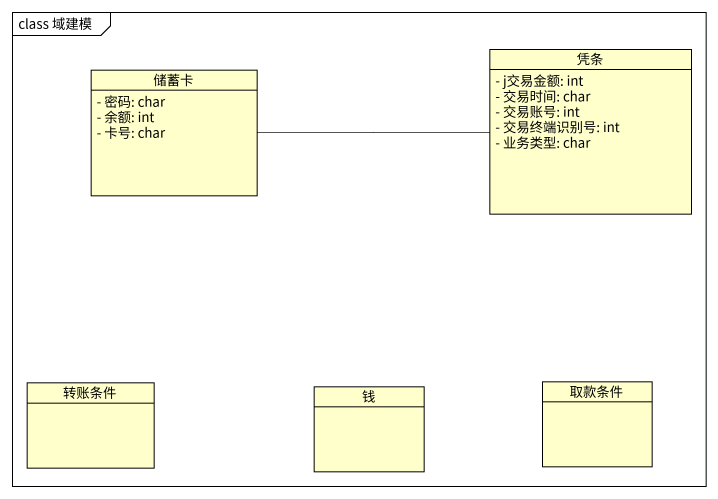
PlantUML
@startuml
mainframe class 域建模
hide circle
hide empty members
skinparam classAttributeIconSize 0
class 储蓄卡 {
  - 密码: char
  - 余额: int
  - 卡号: char
}
class 凭条 {
  - j交易金额: int
  - 交易时间: char
  - 交易账号: int
  - 交易终端识别号: int
  - 业务类型: char
}
class 转账条件
class 钱
class 取款条件
储蓄卡 -right- 凭条
@enduml
